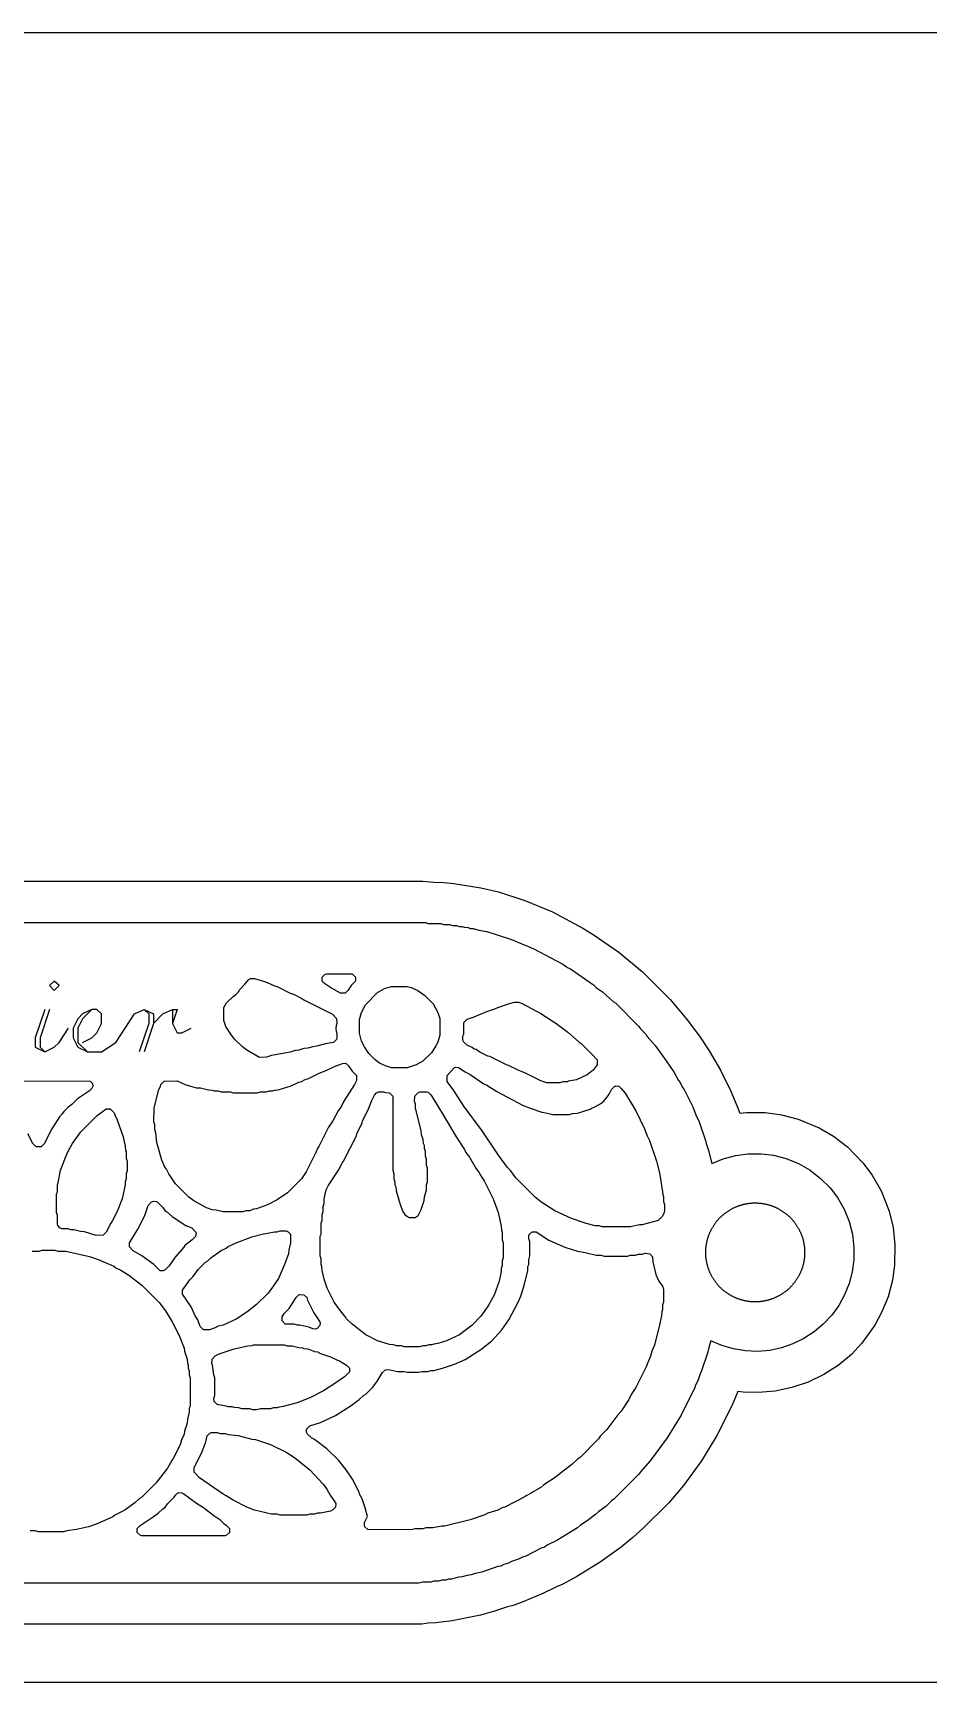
# Model space of a CAD drawing. Header units: millimetres. Extents: x 0 to 200, y 0 to 100.
# Drawn here: x 76 to 130.3, y 0 to 100 of the extents above; entities that cross this region are included whole.
import ezdxf

# ---------------------------------------------------------------- set-up
doc = ezdxf.new("R2010")
doc.units = ezdxf.units.MM
for name, color, linetype in [('cut', 7, 'Continuous'), ('engrave', 7, 'Continuous'), ('face', 7, 'Continuous'), ('outline', 7, 'Continuous'), ('plate', 7, 'Continuous')]:
    doc.layers.add(name, color=color, linetype=linetype)

msp = doc.modelspace()

# ---------------------------------------------------------------- linework, layer by layer
at = {"layer": 'cut'}
for points in [[(87.56, 40.9), (87.73, 41.19), (88.12, 41.58), (88.26, 41.67), (88.45, 41.85), (88.54, 41.99), (88.86, 42.33), (89.07, 42.6), (89.19, 42.66), (89.43, 42.66), (90.09, 42.46), (90.69, 42.19), (90.8, 42.17), (91.58, 41.77), (91.82, 41.69), (92.3, 41.45), (92.42, 41.36), (94.15, 40.5), (94.4, 40.24), (94.42, 39.94), (94.37, 39.82), (94.36, 39.64), (94.37, 39.46), (94.42, 39.34), (94.42, 39.04), (94.39, 38.96), (94.21, 38.79), (93.73, 38.7), (93.19, 38.55), (92.95, 38.52), (92.66, 38.43), (92.42, 38.41), (92.12, 38.31), (91.88, 38.29), (91.58, 38.19), (90.45, 37.99), (90.15, 37.89), (89.73, 37.88), (88.95, 38.31), (88.69, 38.51), (88.21, 38.99), (87.98, 39.28), (87.68, 39.76), (87.56, 40.12), (87.56, 40.9)], [(93.53, 42.75), (93.71, 42.93), (93.79, 42.95), (95.34, 42.94), (95.54, 42.75), (95.55, 42.57), (95.52, 42.48), (95.28, 42.23), (95.1, 41.95), (94.92, 41.77), (94.63, 41.77), (94.09, 42.07), (93.67, 42.36), (93.53, 42.51), (93.53, 42.75)], [(95.8, 40.18), (95.92, 40.6), (96.16, 41.07), (96.89, 41.81), (97.31, 42.05), (97.73, 42.17), (98.69, 42.17), (98.92, 42.11), (99.34, 41.93), (99.76, 41.64), (100.26, 41.13), (100.55, 40.6), (100.67, 40.24), (100.67, 39.22), (100.55, 38.81), (100.43, 38.57), (100.15, 38.15), (99.64, 37.65), (99.22, 37.42), (98.69, 37.24), (97.73, 37.24), (97.37, 37.36), (97.01, 37.53), (96.75, 37.73), (96.36, 38.12), (96.1, 38.51), (95.92, 38.87), (95.79, 39.34), (95.8, 40.18)], [(102.07, 39.16), (102.12, 39.28), (102.13, 40), (102.33, 40.2), (102.75, 40.34), (103.52, 40.67), (104, 40.82), (104.18, 40.91), (104.89, 41.15), (105.19, 41.22), (105.43, 41.22), (105.67, 41.15), (106.8, 40.55), (107.7, 39.96), (108.44, 39.4), (109.11, 38.81), (109.25, 38.72), (109.91, 38.06), (110.22, 37.73), (110.22, 37.43), (109.97, 37.1), (109.61, 36.82), (108.95, 36.52), (108.48, 36.44), (108.42, 36.4), (108.12, 36.39), (107.94, 36.33), (107.16, 36.33), (106.8, 36.46), (105.91, 36.91), (105.37, 37.12), (104.83, 37.39), (104.72, 37.42), (103.7, 37.93), (103.58, 37.95), (103.1, 38.19), (102.86, 38.35), (102.75, 38.37), (102.63, 38.47), (102.33, 38.61), (102.12, 38.81), (102.06, 38.93), (102.07, 39.16)], [(83.33, 34.81), (83.62, 35.94), (83.72, 36.12), (83.74, 36.24), (83.94, 36.43), (84.72, 36.45), (85.25, 36.22), (85.91, 36.04), (86.15, 36.03), (86.63, 35.91), (86.86, 35.9), (86.98, 35.85), (87.22, 35.85), (87.4, 35.79), (87.94, 35.79), (88.12, 35.73), (89.61, 35.73), (89.79, 35.79), (90.15, 35.79), (90.33, 35.85), (90.51, 35.85), (90.63, 35.9), (90.86, 35.92), (91.64, 36.16), (92.12, 36.38), (92.24, 36.4), (92.54, 36.55), (92.66, 36.58), (93.31, 36.91), (93.85, 37.12), (94.27, 37.33), (94.75, 37.51), (94.92, 37.52), (95.01, 37.49), (95.13, 37.37), (95.34, 37.05), (95.6, 36.78), (95.6, 36.48), (95.48, 36.24), (94.85, 35.22), (94.7, 34.93), (94.49, 34.63), (94.17, 34.03), (93.91, 33.64), (93.33, 32.48), (93.24, 32.36), (93.15, 32.12), (92.55, 30.93), (92.27, 30.51), (91.43, 29.67), (90.8, 29.24), (90.21, 28.94), (89.55, 28.7), (89.37, 28.67), (89.13, 28.58), (88.89, 28.57), (88.72, 28.51), (87.52, 28.51), (87.1, 28.61), (86.86, 28.64), (86.51, 28.76), (85.73, 29.18), (85.43, 29.4), (84.63, 30.21), (84.22, 30.81), (84.08, 31.1), (83.98, 31.22), (83.8, 31.64), (83.5, 32.72), (83.43, 33.31), (83.37, 33.49), (83.37, 33.79), (83.31, 33.97), (83.33, 34.81)], [(101.12, 36.78), (101.53, 37.25), (101.61, 37.28), (101.79, 37.27), (102.21, 37), (102.51, 36.85), (103.34, 36.28), (103.52, 36.2), (104.12, 35.8), (105.73, 34.97), (106.15, 34.79), (106.86, 34.55), (107.1, 34.52), (107.52, 34.42), (108.54, 34.42), (108.72, 34.48), (109.01, 34.49), (109.79, 34.73), (109.91, 34.82), (110.03, 34.85), (110.33, 35.03), (110.57, 35.19), (110.8, 35.44), (110.94, 35.64), (111.09, 35.94), (111.26, 36.12), (111.34, 36.15), (111.52, 36.14), (111.67, 36), (111.9, 35.7), (112.55, 34.63), (113.09, 33.55), (113.24, 33.13), (113.39, 32.84), (113.81, 31.58), (113.99, 30.87), (114.18, 29.73), (114.19, 29.55), (114.24, 29.43), (114.24, 29.13), (114.3, 28.96), (114.3, 28.6), (114.28, 28.48), (114.17, 28.24), (113.91, 27.98), (112.95, 27.73), (112.78, 27.73), (112.24, 27.61), (110.51, 27.61), (110.33, 27.67), (110.09, 27.67), (109.55, 27.8), (108.66, 28.1), (107.64, 28.58), (106.8, 29.12), (106.45, 29.4), (105.28, 30.57), (104.95, 31.01), (104.78, 31.2), (104.22, 31.94), (103.24, 33.43), (102.13, 34.93), (101.51, 35.88), (101.12, 36.42), (101.12, 36.78)], [(93.41, 27.04), (93.46, 27.16), (93.46, 27.82), (93.52, 28), (93.52, 28.36), (93.58, 28.54), (93.58, 28.84), (93.64, 29.01), (93.64, 29.31), (93.77, 29.85), (93.89, 30.09), (94.52, 31.04), (94.73, 31.46), (94.82, 31.58), (95.6, 33.13), (95.62, 33.25), (95.96, 33.91), (95.98, 34.03), (96.31, 34.69), (96.52, 35.22), (96.7, 35.58), (96.83, 35.73), (96.95, 35.79), (97.25, 35.79), (97.37, 35.74), (97.61, 35.72), (97.81, 35.52), (97.82, 31.04), (97.88, 30.81), (97.88, 30.51), (97.94, 30.33), (97.94, 30.15), (97.99, 30.03), (98.01, 29.79), (98.25, 28.96), (98.43, 28.54), (98.55, 28.36), (98.66, 28.24), (98.8, 28.16), (99.16, 28.16), (99.36, 28.3), (99.54, 28.66), (99.72, 29.19), (99.74, 29.43), (99.85, 29.85), (99.85, 30.15), (99.91, 30.33), (99.91, 31.16), (99.85, 31.34), (99.85, 31.7), (99.79, 31.88), (99.79, 32.18), (99.73, 32.36), (99.73, 32.54), (99.68, 32.66), (99.66, 32.9), (99.56, 33.19), (99.54, 33.43), (99.19, 34.81), (99.19, 35.04), (99.13, 35.22), (99.15, 35.52), (99.32, 35.7), (99.46, 35.78), (99.88, 35.79), (99.96, 35.76), (100.12, 35.61), (100.37, 35.22), (101.07, 34.05), (101.65, 33.07), (102.17, 32.3), (102.25, 32.12), (102.46, 31.82), (102.85, 31.16), (103.06, 30.87), (103.15, 30.69), (103.36, 30.39), (103.9, 29.31), (104.2, 28.48), (104.39, 27.64), (104.4, 27.4), (104.45, 27.28), (104.45, 26.81), (104.51, 26.63), (104.51, 25.73), (104.45, 25.55), (104.45, 25.25), (104.39, 25.07), (104.39, 24.9), (104.26, 24.3), (103.96, 23.46), (103.6, 22.81), (103.16, 22.18), (102.63, 21.64), (101.85, 21.06), (101.07, 20.7), (100.54, 20.52), (100.3, 20.49), (100.18, 20.45), (100, 20.45), (99.82, 20.39), (99.64, 20.39), (99.46, 20.33), (98.51, 20.33), (98.33, 20.39), (98.03, 20.39), (97.85, 20.45), (97.61, 20.46), (96.89, 20.7), (96.18, 21.06), (95.34, 21.7), (95.01, 22.03), (94.92, 22.17), (94.69, 22.42), (94.25, 23.04), (93.83, 23.88), (93.65, 24.42), (93.52, 24.96), (93.51, 25.19), (93.46, 25.31), (93.46, 25.67), (93.4, 25.85), (93.41, 27.04)], [(77.41, 29.61), (77.46, 29.73), (77.46, 30.15), (77.51, 30.27), (77.65, 31.04), (78.07, 32.12), (78.37, 32.66), (78.89, 33.37), (79.88, 34.36), (80.42, 34.76), (80.66, 34.76), (80.91, 34.51), (80.94, 34.39), (81.09, 34.09), (81.45, 33.07), (81.58, 32.48), (81.59, 32.24), (81.63, 32.18), (81.64, 31.76), (81.7, 31.58), (81.7, 30.99), (81.64, 30.81), (81.64, 30.51), (81.58, 30.33), (81.58, 30.15), (81.39, 29.31), (81.09, 28.54), (80.79, 27.94), (80.7, 27.82), (80.43, 27.28), (80.24, 27.09), (79.82, 27.08), (79.1, 27.3), (78.86, 27.33), (78.45, 27.43), (78.27, 27.43), (78.09, 27.49), (77.73, 27.49), (77.61, 27.55), (77.49, 27.68), (77.46, 27.76), (77.46, 28.3), (77.4, 28.48), (77.41, 29.61)], [(81.83, 26.63), (82.35, 27.46), (82.76, 28.3), (82.97, 28.9), (83.16, 29.1), (83.28, 29.16), (83.49, 29.13), (83.85, 28.78), (83.98, 28.6), (84.08, 28.54), (84.42, 28.22), (85.25, 27.68), (85.61, 27.54), (85.79, 27.37), (85.87, 27.28), (85.88, 27.22), (85.85, 27.02), (85.64, 26.81), (85.19, 26.47), (85.13, 26.36), (84.6, 25.76), (84.24, 25.23), (84, 24.99), (83.88, 24.93), (83.7, 24.94), (83.31, 25.31), (82.59, 25.85), (82.06, 26.15), (81.83, 26.39), (81.83, 26.63)], [(119.8, 23.05), (119.76, 23.05), (119.72, 23.05), (119.69, 23.05), (119.65, 23.05), (119.61, 23.06), (119.58, 23.06), (119.54, 23.06), (119.5, 23.06), (119.47, 23.07), (119.43, 23.07), (119.39, 23.08), (119.36, 23.08), (119.32, 23.09), (119.28, 23.09), (119.25, 23.1), (119.21, 23.11), (119.18, 23.11), (119.14, 23.12), (119.1, 23.13), (119.07, 23.14), (119.03, 23.15), (119, 23.16), (118.96, 23.17), (118.93, 23.18), (118.89, 23.19), (118.86, 23.2), (118.82, 23.21), (118.79, 23.23), (118.75, 23.24), (118.72, 23.25), (118.68, 23.26), (118.65, 23.28), (118.62, 23.29), (118.58, 23.31), (118.55, 23.32), (118.51, 23.34), (118.48, 23.35), (118.45, 23.37), (118.42, 23.39), (118.38, 23.4), (118.35, 23.42), (118.32, 23.44), (118.29, 23.46), (118.26, 23.48), (118.22, 23.5), (118.19, 23.52), (118.16, 23.53), (118.13, 23.56), (118.1, 23.58), (118.07, 23.6), (118.04, 23.62), (118.01, 23.64), (117.98, 23.66), (117.95, 23.68), (117.92, 23.71), (117.89, 23.73), (117.87, 23.75), (117.84, 23.78), (117.81, 23.8), (117.78, 23.83), (117.76, 23.85), (117.73, 23.88), (117.7, 23.9), (117.68, 23.93), (117.65, 23.95), (117.62, 23.98), (117.6, 24.01), (117.57, 24.03), (117.55, 24.06), (117.53, 24.09), (117.5, 24.12), (117.48, 24.15), (117.46, 24.18), (117.43, 24.2), (117.41, 24.23), (117.39, 24.26), (117.37, 24.29), (117.34, 24.32), (117.32, 24.35), (117.3, 24.38), (117.28, 24.41), (117.26, 24.44), (117.24, 24.48), (117.22, 24.51), (117.21, 24.54), (117.19, 24.57), (117.17, 24.6), (117.15, 24.64), (117.13, 24.67), (117.12, 24.7), (117.1, 24.73), (117.09, 24.77), (117.07, 24.8), (117.05, 24.83), (117.04, 24.87), (117.03, 24.9), (117.01, 24.94), (117, 24.97), (116.99, 25), (116.97, 25.04), (116.96, 25.07), (116.95, 25.11), (116.94, 25.14), (116.93, 25.18), (116.92, 25.21), (116.91, 25.25), (116.9, 25.29), (116.89, 25.32), (116.88, 25.36), (116.87, 25.39), (116.86, 25.43), (116.86, 25.46), (116.85, 25.5), (116.84, 25.54), (116.84, 25.57), (116.83, 25.61), (116.82, 25.65), (116.82, 25.68), (116.82, 25.72), (116.81, 25.76), (116.81, 25.79), (116.81, 25.83), (116.8, 25.87), (116.8, 25.9), (116.8, 25.94), (116.8, 25.98), (116.8, 26.01), (116.8, 26.05), (116.8, 26.09), (116.8, 26.12), (116.8, 26.16), (116.8, 26.2), (116.8, 26.23), (116.81, 26.27), (116.81, 26.31), (116.81, 26.34), (116.82, 26.38), (116.82, 26.42), (116.82, 26.45), (116.83, 26.49), (116.84, 26.53), (116.84, 26.56), (116.85, 26.6), (116.86, 26.63), (116.86, 26.67), (116.87, 26.71), (116.88, 26.74), (116.89, 26.78), (116.9, 26.81), (116.91, 26.85), (116.92, 26.89), (116.93, 26.92), (116.94, 26.96), (116.95, 26.99), (116.96, 27.03), (116.97, 27.06), (116.99, 27.09), (117, 27.13), (117.01, 27.16), (117.03, 27.2), (117.04, 27.23), (117.05, 27.27), (117.07, 27.3), (117.09, 27.33), (117.1, 27.37), (117.12, 27.4), (117.13, 27.43), (117.15, 27.46), (117.17, 27.5), (117.19, 27.53), (117.21, 27.56), (117.22, 27.59), (117.24, 27.62), (117.26, 27.65), (117.28, 27.69), (117.3, 27.72), (117.32, 27.75), (117.34, 27.78), (117.37, 27.81), (117.39, 27.84), (117.41, 27.87), (117.43, 27.9), (117.46, 27.92), (117.48, 27.95), (117.5, 27.98), (117.53, 28.01), (117.55, 28.04), (117.57, 28.06), (117.6, 28.09), (117.62, 28.12), (117.65, 28.14), (117.68, 28.17), (117.7, 28.2), (117.73, 28.22), (117.76, 28.25), (117.78, 28.27), (117.81, 28.3), (117.84, 28.32), (117.87, 28.35), (117.89, 28.37), (117.92, 28.39), (117.95, 28.41), (117.98, 28.44), (118.01, 28.46), (118.04, 28.48), (118.07, 28.5), (118.1, 28.52), (118.13, 28.54), (118.16, 28.56), (118.19, 28.58), (118.22, 28.6), (118.26, 28.62), (118.29, 28.64), (118.32, 28.66), (118.35, 28.68), (118.38, 28.7), (118.42, 28.71), (118.45, 28.73), (118.48, 28.75), (118.51, 28.76), (118.55, 28.78), (118.58, 28.79), (118.62, 28.81), (118.65, 28.82), (118.68, 28.84), (118.72, 28.85), (118.75, 28.86), (118.79, 28.87), (118.82, 28.89), (118.86, 28.9), (118.89, 28.91), (118.93, 28.92), (118.96, 28.93), (119, 28.94), (119.03, 28.95), (119.07, 28.96), (119.1, 28.97), (119.14, 28.98), (119.18, 28.98), (119.21, 28.99), (119.25, 29), (119.28, 29.01), (119.32, 29.01), (119.36, 29.02), (119.39, 29.02), (119.43, 29.03), (119.47, 29.03), (119.5, 29.04), (119.54, 29.04), (119.58, 29.04), (119.61, 29.04), (119.65, 29.05), (119.69, 29.05), (119.72, 29.05), (119.76, 29.05), (119.8, 29.05), (119.83, 29.05), (119.87, 29.05), (119.91, 29.05), (119.94, 29.05), (119.98, 29.04), (120.02, 29.04), (120.05, 29.04), (120.09, 29.04), (120.13, 29.03), (120.16, 29.03), (120.2, 29.02), (120.24, 29.02), (120.27, 29.01), (120.31, 29.01), (120.35, 29), (120.38, 28.99), (120.42, 28.98), (120.45, 28.98), (120.49, 28.97), (120.53, 28.96), (120.56, 28.95), (120.6, 28.94), (120.63, 28.93), (120.67, 28.92), (120.7, 28.91), (120.74, 28.9), (120.77, 28.89), (120.81, 28.87), (120.84, 28.86), (120.88, 28.85), (120.91, 28.84), (120.95, 28.82), (120.98, 28.81), (121.01, 28.79), (121.05, 28.78), (121.08, 28.76), (121.11, 28.75), (121.15, 28.73), (121.18, 28.71), (121.21, 28.7), (121.24, 28.68), (121.28, 28.66), (121.31, 28.64), (121.34, 28.62), (121.37, 28.6), (121.4, 28.58), (121.43, 28.56), (121.46, 28.54), (121.49, 28.52), (121.52, 28.5), (121.55, 28.48), (121.58, 28.46), (121.61, 28.44), (121.64, 28.41), (121.67, 28.39), (121.7, 28.37), (121.73, 28.35), (121.76, 28.32), (121.78, 28.3), (121.81, 28.27), (121.84, 28.25), (121.87, 28.22), (121.89, 28.2), (121.92, 28.17), (121.94, 28.14), (121.97, 28.12), (122, 28.09), (122.02, 28.06), (122.04, 28.04), (122.07, 28.01), (122.09, 27.98), (122.12, 27.95), (122.14, 27.92), (122.16, 27.9), (122.19, 27.87), (122.21, 27.84), (122.23, 27.81), (122.25, 27.78), (122.27, 27.75), (122.29, 27.72), (122.31, 27.69), (122.33, 27.65), (122.35, 27.62), (122.37, 27.59), (122.39, 27.56), (122.41, 27.53), (122.43, 27.5), (122.44, 27.46), (122.46, 27.43), (122.48, 27.4), (122.49, 27.37), (122.51, 27.33), (122.53, 27.3), (122.54, 27.27), (122.55, 27.23), (122.57, 27.2), (122.58, 27.16), (122.6, 27.13), (122.61, 27.09), (122.62, 27.06), (122.63, 27.03), (122.65, 26.99), (122.66, 26.96), (122.67, 26.92), (122.68, 26.89), (122.69, 26.85), (122.7, 26.81), (122.71, 26.78), (122.72, 26.74), (122.72, 26.71), (122.73, 26.67), (122.74, 26.63), (122.75, 26.6), (122.75, 26.56), (122.76, 26.53), (122.77, 26.49), (122.77, 26.45), (122.77, 26.42), (122.78, 26.38), (122.78, 26.34), (122.79, 26.31), (122.79, 26.27), (122.79, 26.23), (122.79, 26.2), (122.8, 26.16), (122.8, 26.12), (122.8, 26.09), (122.8, 26.05), (122.8, 26.01), (122.8, 25.98), (122.8, 25.94), (122.79, 25.9), (122.79, 25.87), (122.79, 25.83), (122.79, 25.79), (122.78, 25.76), (122.78, 25.72), (122.77, 25.68), (122.77, 25.65), (122.77, 25.61), (122.76, 25.57), (122.75, 25.54), (122.75, 25.5), (122.74, 25.46), (122.73, 25.43), (122.72, 25.39), (122.72, 25.36), (122.71, 25.32), (122.7, 25.29), (122.69, 25.25), (122.68, 25.21), (122.67, 25.18), (122.66, 25.14), (122.65, 25.11), (122.63, 25.07), (122.62, 25.04), (122.61, 25), (122.6, 24.97), (122.58, 24.94), (122.57, 24.9), (122.55, 24.87), (122.54, 24.83), (122.53, 24.8), (122.51, 24.77), (122.49, 24.73), (122.48, 24.7), (122.46, 24.67), (122.44, 24.64), (122.43, 24.6), (122.41, 24.57), (122.39, 24.54), (122.37, 24.51), (122.35, 24.48), (122.33, 24.44), (122.31, 24.41), (122.29, 24.38), (122.27, 24.35), (122.25, 24.32), (122.23, 24.29), (122.21, 24.26), (122.19, 24.23), (122.16, 24.2), (122.14, 24.18), (122.12, 24.15), (122.09, 24.12), (122.07, 24.09), (122.04, 24.06), (122.02, 24.03), (122, 24.01), (121.97, 23.98), (121.94, 23.95), (121.92, 23.93), (121.89, 23.9), (121.87, 23.88), (121.84, 23.85), (121.81, 23.83), (121.78, 23.8), (121.76, 23.78), (121.73, 23.75), (121.7, 23.73), (121.67, 23.71), (121.64, 23.68), (121.61, 23.66), (121.58, 23.64), (121.55, 23.62), (121.52, 23.6), (121.49, 23.58), (121.46, 23.56), (121.43, 23.53), (121.4, 23.52), (121.37, 23.5), (121.34, 23.48), (121.31, 23.46), (121.28, 23.44), (121.24, 23.42), (121.21, 23.4), (121.18, 23.39), (121.15, 23.37), (121.11, 23.35), (121.08, 23.34), (121.05, 23.32), (121.01, 23.31), (120.98, 23.29), (120.95, 23.28), (120.91, 23.26), (120.88, 23.25), (120.84, 23.24), (120.81, 23.23), (120.77, 23.21), (120.74, 23.2), (120.7, 23.19), (120.67, 23.18), (120.63, 23.17), (120.6, 23.16), (120.56, 23.15), (120.53, 23.14), (120.49, 23.13), (120.45, 23.12), (120.42, 23.11), (120.38, 23.11), (120.35, 23.1), (120.31, 23.09), (120.27, 23.09), (120.24, 23.08), (120.2, 23.08), (120.16, 23.07), (120.13, 23.07), (120.09, 23.06), (120.05, 23.06), (120.02, 23.06), (119.98, 23.06), (119.94, 23.05), (119.91, 23.05), (119.87, 23.05), (119.83, 23.05)], [(85.06, 23.76), (85.49, 24.38), (85.67, 24.57), (86, 25.01), (86.45, 25.46), (86.59, 25.55), (86.78, 25.73), (87.4, 26.17), (87.7, 26.31), (87.82, 26.41), (88.3, 26.64), (89.25, 27), (89.97, 27.18), (90.21, 27.21), (90.63, 27.31), (90.8, 27.31), (90.98, 27.37), (91.34, 27.37), (91.46, 27.31), (91.6, 27.16), (91.61, 26.63), (91.5, 26.21), (91.48, 25.97), (91.25, 25.31), (90.88, 24.48), (90.52, 23.94), (90.24, 23.58), (89.55, 22.9), (88.95, 22.43), (88.3, 22.01), (87.52, 21.65), (87.22, 21.57), (87.04, 21.48), (86.69, 21.36), (86.33, 21.36), (86.13, 21.55), (85.99, 21.97), (85.83, 22.21), (85.57, 22.75), (85.06, 23.52), (85.06, 23.76)], [(92.58, 15.34), (92.78, 15.54), (93.43, 15.74), (94.33, 16.16), (95.28, 16.76), (95.78, 17.13), (96.03, 17.37), (96.18, 17.46), (96.57, 17.85), (96.85, 18.21), (97.19, 18.77), (97.37, 18.94), (97.55, 18.95), (98.09, 18.84), (98.51, 18.83), (98.69, 18.78), (99.4, 18.78), (99.58, 18.83), (99.94, 18.84), (100.12, 18.89), (100.3, 18.9), (100.83, 19.03), (101.55, 19.27), (102.21, 19.56), (103.16, 20.16), (103.82, 20.69), (104.42, 21.35), (104.85, 21.97), (105.39, 22.99), (105.57, 23.4), (105.81, 24.12), (106, 24.96), (106.01, 25.19), (106.06, 25.31), (106.06, 25.61), (106.12, 25.85), (106.12, 26.69), (106.06, 26.87), (106.06, 27.04), (106.09, 27.13), (106.27, 27.3), (106.51, 27.3), (107.28, 26.79), (108.24, 26.37), (109.01, 26.13), (109.49, 26.05), (110.15, 25.88), (110.45, 25.88), (110.63, 25.82), (112.06, 25.82), (112.24, 25.88), (112.54, 25.88), (112.72, 25.94), (112.95, 25.94), (113.13, 26), (113.4, 25.97), (113.57, 25.79), (113.58, 25.49), (113.77, 24.72), (113.95, 24.3), (114.17, 24), (114.24, 23.82), (114.24, 23.04), (114.18, 22.87), (114.18, 22.57), (114.13, 22.45), (114.12, 22.21), (114, 21.67), (113.69, 20.42), (113.53, 20.06), (113.45, 19.76), (113.24, 19.28), (113.21, 19.16), (112.55, 17.85), (112.28, 17.43), (112.14, 17.13), (111.66, 16.42), (111.46, 16.2), (110.8, 15.32), (110.42, 14.93), (110.3, 14.75), (109.19, 13.64), (109.01, 13.52), (108.68, 13.19), (107.61, 12.36), (106.98, 11.96), (106.8, 11.8), (106.33, 11.54), (106.21, 11.45), (105.91, 11.3), (105.79, 11.21), (104.6, 10.61), (104.48, 10.58), (104.18, 10.43), (103.58, 10.23), (103.4, 10.13), (102.51, 9.83), (100.95, 9.46), (100.78, 9.46), (100.24, 9.34), (99.82, 9.34), (99.64, 9.28), (99.16, 9.28), (98.92, 9.22), (96.3, 9.24), (96.12, 9.41), (96.09, 9.49), (96.1, 9.67), (96.27, 10.03), (96.14, 10.57), (95.96, 11.1), (95.8, 11.4), (95.78, 11.52), (95.36, 12.3), (94.98, 12.86), (94.51, 13.46), (93.81, 14.15), (93.07, 14.7), (92.87, 14.81), (92.63, 15.04), (92.57, 15.16), (92.58, 15.34)], [(91.09, 22.15), (91.22, 22.35), (91.52, 22.66), (91.94, 23.31), (92.09, 23.46), (92.18, 23.49), (92.42, 23.48), (92.6, 23.31), (92.64, 23.16), (93.03, 22.39), (93.39, 21.85), (93.4, 21.79), (93.39, 21.61), (93.22, 21.43), (93.13, 21.4), (92.95, 21.42), (92.72, 21.51), (92.18, 21.64), (92, 21.64), (91.82, 21.7), (91.28, 21.71), (91.09, 21.91), (91.09, 22.15)], [(86.85, 19.58), (87.04, 19.78), (87.28, 19.9), (88.18, 20.2), (89.01, 20.39), (89.25, 20.4), (89.37, 20.45), (91.22, 20.45), (91.4, 20.39), (91.7, 20.39), (92.12, 20.28), (92.36, 20.26), (92.42, 20.22), (92.66, 20.2), (93.07, 20.04), (93.25, 20.02), (93.43, 19.92), (94.03, 19.72), (94.45, 19.51), (94.57, 19.48), (95.01, 19.22), (95.18, 19.04), (95.18, 18.81), (94.89, 18.51), (94.36, 18.15), (93.61, 17.65), (92.78, 17.24), (92, 16.94), (91.16, 16.7), (90.92, 16.67), (90.8, 16.63), (90.57, 16.63), (90.39, 16.57), (89.79, 16.57), (89.55, 16.51), (89.31, 16.51), (89.13, 16.57), (88.66, 16.57), (88.48, 16.63), (88.18, 16.64), (88.06, 16.69), (87.82, 16.69), (87.7, 16.73), (87.16, 16.82), (86.97, 17.01), (86.96, 17.19), (87.01, 17.37), (87.01, 18.45), (86.96, 18.63), (86.88, 19.22), (86.84, 19.34), (86.85, 19.58)], [(85.77, 13.01), (86.23, 13.91), (86.46, 14.57), (86.55, 14.93), (86.6, 14.99), (86.72, 15.1), (86.8, 15.13), (87.16, 15.13), (87.34, 15.08), (87.64, 15.07), (87.82, 15.02), (88.42, 14.94), (89.25, 14.73), (89.49, 14.7), (90.39, 14.41), (91.34, 13.93), (91.84, 13.61), (92.78, 12.87), (93.58, 12), (93.81, 11.7), (94.01, 11.34), (94.34, 10.87), (94.36, 10.81), (94.33, 10.6), (94.17, 10.45), (94.03, 10.37), (93.43, 10.24), (93.25, 10.24), (93.07, 10.18), (92.78, 10.18), (92.6, 10.12), (90.98, 10.12), (90.8, 10.18), (90.45, 10.18), (89.43, 10.43), (88.95, 10.61), (88.12, 11.03), (87.7, 11.3), (87.52, 11.39), (86.09, 12.39), (85.77, 12.72), (85.77, 13.01)], [(82.31, 9.31), (82.48, 9.49), (83.28, 10.01), (83.58, 10.24), (83.86, 10.51), (84, 10.6), (84.15, 10.81), (84.54, 11.2), (84.63, 11.34), (84.75, 11.46), (84.83, 11.49), (85.01, 11.48), (85.13, 11.42), (85.91, 10.85), (86.33, 10.58), (86.96, 10.09), (87.31, 9.85), (87.56, 9.61), (87.7, 9.52), (87.9, 9.31), (87.9, 9.07), (87.72, 8.9), (87.64, 8.87), (82.57, 8.87), (82.48, 8.9), (82.31, 9.07), (82.31, 9.31)]]:
    msp.add_lwpolyline(points, close=True, dxfattribs=at)
for points in [[(72.78, 36.45), (79.46, 36.43), (79.6, 36.3), (79.61, 36.12), (79.55, 36), (79.4, 35.86), (78.69, 35.37), (78.33, 35.02), (78.09, 34.84), (77.85, 34.59), (77.76, 34.45), (77.59, 34.27), (77.12, 33.55), (76.66, 32.63), (76.48, 32.46), (76.18, 32.46), (75.98, 32.66), (75.66, 33.25)], [(75.94, 26.12), (76.36, 26.12), (76.54, 26.18), (77.31, 26.18), (77.49, 26.12), (77.97, 26.12), (79.4, 25.81), (79.94, 25.63), (80.89, 25.21), (81.01, 25.12), (81.31, 24.97), (81.79, 24.67), (82.59, 24.06), (83.64, 23.01), (84.02, 22.51), (84.43, 21.85), (84.85, 21.01), (85.15, 20.24), (85.18, 20.06), (85.33, 19.58), (85.35, 19.34), (85.4, 19.22), (85.4, 19.04), (85.46, 18.87), (85.46, 18.63), (85.52, 18.45), (85.51, 16.72), (85.46, 16.6), (85.46, 16.36), (85.35, 15.94), (85.33, 15.7), (85.18, 15.22), (85.15, 15.04), (85, 14.69), (84.91, 14.39), (84.49, 13.55), (84.4, 13.43), (84.14, 12.96), (83.43, 12.06), (82.57, 11.19), (82.42, 11.1), (82.17, 10.87), (81.55, 10.43), (80.95, 10.11), (80.83, 10.01), (79.88, 9.59), (79.34, 9.42), (78.63, 9.24), (78.03, 9.16), (77.85, 9.11), (76.3, 9.11), (76.12, 9.16), (75.82, 9.17)]]:
    msp.add_lwpolyline(points, dxfattribs=at)
at = {"layer": 'engrave'}
for points in [[(77.27, 42.51), (76.98, 42.23), (77.27, 41.94), (77.56, 42.23), (77.27, 42.51)], [(76.7, 40.79), (76.12, 39.07), (76.12, 38.5), (76.7, 38.21), (77.27, 38.5), (77.56, 38.79), (78.13, 39.65)], [(76.98, 40.79), (76.41, 39.07), (76.41, 38.5), (76.7, 38.21)], [(78.99, 38.79), (79.56, 39.07), (79.85, 39.36), (80.14, 39.93), (80.14, 40.51), (79.85, 40.79), (79.56, 40.79), (78.99, 40.51), (78.7, 40.22), (78.42, 39.65), (78.42, 39.07), (78.7, 38.5), (79.28, 38.21), (80.14, 38.21), (81, 38.79), (81.57, 39.65)], [(79.56, 40.79), (78.99, 40.22), (78.7, 39.65), (78.7, 38.79), (79.28, 38.21)], [(81.57, 39.65), (82.14, 40.51), (82.72, 40.79), (83.29, 40.51), (83.29, 39.93), (82.72, 38.21)], [(82.72, 40.79), (83, 40.51), (83, 39.93), (82.43, 38.21)], [(83.29, 39.93), (83.86, 40.51), (84.44, 40.79), (84.72, 40.79), (84.44, 39.93)], [(84.44, 40.79), (84.44, 39.93), (84.72, 39.36), (85.01, 39.36), (85.58, 39.65)]]:
    msp.add_lwpolyline(points, dxfattribs=at)
at = {"layer": 'face'}
msp.add_lwpolyline([(63.52, 48.56), (99.64, 48.56), (100.3, 48.5), (100.9, 48.49), (101.52, 48.42), (103.15, 48.16), (104.22, 47.91), (105.83, 47.39), (107.5, 46.7), (109.35, 45.71), (109.97, 45.33), (111.52, 44.25), (112.97, 43.06), (114.64, 41.39), (115.7, 40.13), (116.45, 39.1), (117, 38.28), (117.69, 37.11), (118.31, 35.87), (118.69, 34.96), (118.86, 34.49), (119.28, 34.53), (120.41, 34.53), (121.39, 34.4), (122.41, 34.14), (123.67, 33.61), (124.55, 33.1), (125.39, 32.45), (126.33, 31.48), (126.89, 30.74), (127.44, 29.78), (127.92, 28.55), (128.16, 27.57), (128.28, 26.51), (128.26, 25.27), (128.13, 24.36), (127.86, 23.35), (127.49, 22.44), (127.06, 21.63), (126.27, 20.54), (125.64, 19.87), (124.84, 19.2), (123.96, 18.64), (123.02, 18.19), (122.03, 17.85), (121.01, 17.64), (119.98, 17.55), (119.06, 17.58), (118.74, 17.62), (118.4, 16.79), (117.47, 14.94), (116.54, 13.41), (115.44, 11.92), (114.56, 10.87), (112.99, 9.31), (112.37, 8.76), (111.66, 8.18), (110.39, 7.27), (108.97, 6.39), (108.13, 5.94), (107.74, 5.78), (106.92, 5.37), (105.76, 4.89), (105.12, 4.65), (104.77, 4.56), (103.98, 4.29), (103.13, 4.06), (101.41, 3.71), (100.42, 3.58), (99.95, 3.56), (99.58, 3.51), (18.21, 3.5)], dxfattribs=at)
at = {"layer": 'outline'}
msp.add_lwpolyline([(63.52, 46.06), (99.64, 46.06), (99.82, 46.05), (99.94, 46), (100.72, 46), (100.89, 45.94), (101.25, 45.94), (101.43, 45.88), (101.67, 45.88), (101.85, 45.82), (102.03, 45.82), (102.15, 45.77), (102.39, 45.75), (102.51, 45.7), (102.69, 45.7), (103.04, 45.59), (103.52, 45.51), (105.01, 45.03), (105.79, 44.7), (105.91, 44.67), (106.21, 44.52), (106.33, 44.49), (108.12, 43.54), (108.42, 43.33), (108.6, 43.24), (109.99, 42.27), (110.18, 42.09), (110.53, 41.85), (111.2, 41.25), (111.34, 41.16), (112.74, 39.76), (112.83, 39.62), (113.16, 39.28), (113.25, 39.14), (113.73, 38.59), (114.4, 37.67), (114.88, 36.96), (115.15, 36.48), (115.24, 36.36), (115.38, 36.06), (115.48, 35.94), (116.02, 34.87), (116.22, 34.33), (116.37, 34.03), (116.79, 32.84), (116.82, 32.66), (116.97, 32.24), (117.16, 31.44), (117.85, 31.72), (118.63, 31.93), (119.36, 32.03), (120.17, 32.04), (120.9, 31.95), (121.68, 31.75), (122.43, 31.44), (123.13, 31.04), (123.77, 30.54), (124.34, 29.97), (124.79, 29.38), (125.19, 28.68), (125.49, 27.93), (125.7, 27.15), (125.79, 26.34), (125.78, 25.61), (125.68, 24.88), (125.49, 24.17), (125.22, 23.48), (124.87, 22.84), (124.44, 22.24), (123.93, 21.7), (123.37, 21.23), (122.75, 20.83), (122.09, 20.51), (121.4, 20.27), (120.68, 20.11), (119.94, 20.05), (119.21, 20.08), (118.48, 20.2), (117.78, 20.4), (117.11, 20.69), (117, 20.36), (116.91, 19.94), (116.55, 18.87), (116.46, 18.69), (116.31, 18.27), (116.16, 17.97), (116.14, 17.85), (115.3, 16.18), (114.46, 14.81), (113.43, 13.41), (112.83, 12.74), (112.74, 12.6), (111.22, 11.08), (111.08, 10.99), (110.75, 10.66), (110.3, 10.33), (110.11, 10.15), (109.61, 9.77), (109.19, 9.51), (109.01, 9.36), (107.76, 8.58), (107.22, 8.32), (106.98, 8.16), (106.86, 8.14), (105.85, 7.62), (105.73, 7.6), (105.43, 7.45), (105.01, 7.3), (104.83, 7.21), (104.54, 7.12), (104.36, 7.03), (104.18, 7), (103.22, 6.67), (102.8, 6.58), (102.57, 6.49), (102.33, 6.46), (102.03, 6.37), (101.79, 6.35), (101.37, 6.24), (101.19, 6.24), (101.01, 6.18), (100.78, 6.18), (100.6, 6.12), (100.3, 6.12), (100.12, 6.06), (99.64, 6.06), (99.4, 6), (18.21, 6)], dxfattribs=at)
at = {"layer": 'plate'}
msp.add_lwpolyline([(0, 0), (200, 0), (200, 100), (0, 100)], close=True, dxfattribs=at)

doc.saveas('drawing.dxf')
